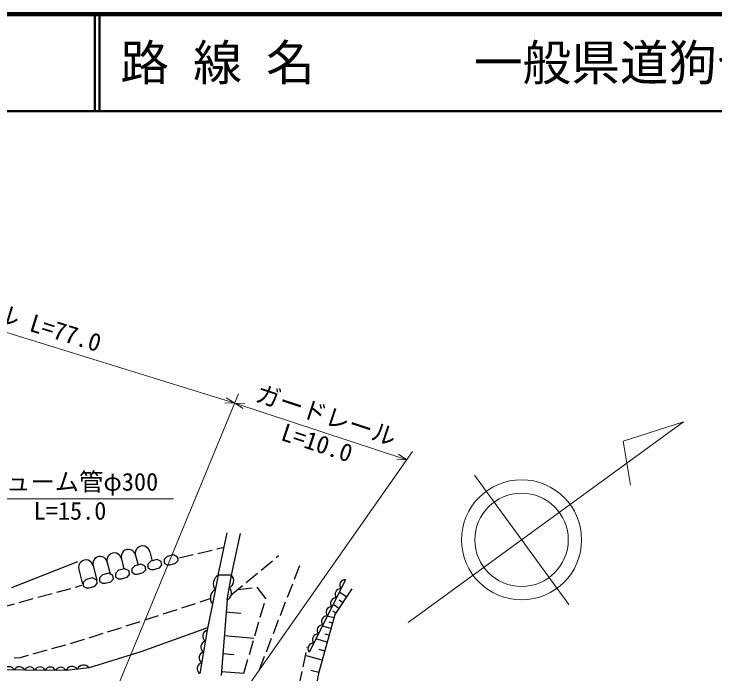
# Model space of a CAD drawing. Units: millimetres, scale not verified. Extents: x 40000 to 680000, y 20000 to 380000.
# Drawn here: x 169452 to 241519, y 312120 to 380000 of the extents above; entities that cross this region are included whole.
import ezdxf
from ezdxf.enums import TextEntityAlignment as Align

# ---------------------------------------------------------------- set-up
doc = ezdxf.new("R2010")
doc.units = ezdxf.units.MM
doc.header["$LTSCALE"] = 1000
for name, color, linetype, lineweight in [('M-BGD', 7, 'Continuous', 25), ('M-STR-HTXT', 7, 'Continuous', 13), ('M-TTL', 2, 'Continuous', 140), ('M-TTL-LINE', 7, 'Continuous', 50)]:
    doc.layers.add(name, color=color, linetype=linetype, lineweight=lineweight)
doc.layers.add('M-TTL-TXT', color=7, linetype='Continuous')
doc.styles.add('ＭＳ ゴシック', font='')
doc.styles.get('ＭＳ ゴシック').set_extended_font_data('MS Gothic')

msp = doc.modelspace()

# ---------------------------------------------------------------- linework, layer by layer
at = {"layer": 'M-BGD'}
for p, q in [((190445, 322271), (191361, 326647)), ((191799, 322271), (192737, 326564)), ((190294, 324975), (191047, 325149)), ((181957, 324316), (182200, 323333)), ((183413, 324677), (183645, 323738)), ((185836, 324363), (185186, 324200)), ((186256, 324146), (185836, 324363)), ((186397, 324072), (187858, 324411)), ((188345, 324523), (189807, 324862)), ((169213, 321013), (176025, 323672)), ((179045, 323596), (179339, 322405)), ((180501, 323956), (180758, 322917)), ((183526, 323728), (183217, 323409)), ((184176, 323891), (183526, 323728)), ((184596, 323674), (184176, 323891)), ((184656, 323313), (184596, 323674)), ((185186, 324200), (184877, 323881)), ((184877, 323881), (184877, 323521)), ((186060, 323501), (186316, 323785)), ((186316, 323785), (186256, 324146)), ((194861, 322810), (196012, 323772)), ((196396, 324093), (196636, 324293)), ((176132, 322875), (176506, 321364)), ((177589, 323235), (177950, 321774)), ((180856, 322947), (180206, 322784)), ((181276, 322730), (180856, 322947)), ((181866, 323256), (181557, 322937)), ((181557, 322937), (181557, 322577)), ((182516, 323419), (181866, 323256)), ((182936, 323202), (182516, 323419)), ((182996, 322841), (182936, 323202)), ((183217, 323409), (183217, 323049)), ((183217, 323049), (183522, 322863)), ((183522, 322863), (183814, 322863)), ((183814, 322863), (184400, 323029)), ((184400, 323029), (184656, 323313)), ((184877, 323521), (185182, 323335)), ((185182, 323335), (185474, 323335)), ((185474, 323335), (186060, 323501)), ((198281, 321874), (198823, 323273)), ((178546, 322312), (178237, 321993)), ((179196, 322475), (178546, 322312)), ((179616, 322258), (179196, 322475)), ((179676, 321897), (179616, 322258)), ((180206, 322784), (179897, 322465)), ((179897, 322465), (179897, 322105)), ((181080, 322086), (181336, 322369)), ((181336, 322369), (181276, 322730)), ((181557, 322577), (181862, 322391)), ((181862, 322391), (182154, 322391)), ((182154, 322391), (182740, 322557)), ((182740, 322557), (182996, 322841)), ((190445, 322271), (189852, 319342)), ((191799, 322271), (190445, 322271)), ((191354, 319731), (191799, 322271)), ((193327, 321527), (194478, 322489)), ((176886, 321840), (176577, 321521)), ((176577, 321521), (176577, 321162)), ((177536, 322004), (176886, 321840)), ((177956, 321786), (177536, 322004)), ((177760, 321142), (178016, 321425)), ((178016, 321425), (177956, 321786)), ((178237, 321993), (178237, 321634)), ((178237, 321634), (178542, 321447)), ((178542, 321447), (178834, 321447)), ((178834, 321447), (179420, 321614)), ((179420, 321614), (179676, 321897)), ((179897, 322105), (180202, 321919)), ((180202, 321919), (180494, 321919)), ((180494, 321919), (181080, 322086)), ((203534, 321815), (199810, 314368)), ((173844, 320533), (175291, 320928)), ((175773, 321059), (176437, 321240)), ((176577, 321162), (176882, 320976)), ((176882, 320976), (177174, 320975)), ((177174, 320975), (177760, 321142)), ((191792, 320245), (192943, 321207)), ((192448, 320793), (193936, 320986)), ((194431, 321049), (195313, 319883)), ((197560, 320008), (198101, 321407)), ((204189, 320874), (202429, 318255)), ((171914, 320007), (173361, 320401)), ((203631, 320044), (202895, 320538)), ((168055, 318954), (169502, 319349)), ((169984, 319481), (171432, 319875)), ((186689, 318917), (188115, 319382)), ((188590, 319537), (189634, 319878)), ((189852, 319342), (189297, 316613)), ((191354, 319731), (190735, 311962)), ((195161, 319367), (194739, 317927)), ((195313, 319883), (195302, 319846)), ((196838, 318143), (197380, 319542)), ((202840, 318867), (202256, 319259)), ((203236, 319455), (202868, 319702)), ((184787, 318297), (186213, 318762)), ((202526, 318400), (202234, 318596)), ((182886, 317676), (184312, 318141)), ((191256, 318508), (192786, 318387)), ((202429, 318255), (200752, 312158)), ((202326, 317880), (201658, 318064)), ((180985, 317056), (182411, 317521)), ((194599, 317447), (194177, 316008)), ((196117, 316278), (196658, 317677)), ((202179, 317346), (201845, 317438)), ((179078, 316451), (180343, 316846)), ((180343, 316846), (180509, 316901)), ((189352, 316881), (182491, 314411)), ((189297, 316613), (188547, 312159)), ((202032, 316812), (201153, 317054)), ((175656, 315382), (176692, 315705)), ((177169, 315854), (178601, 316302)), ((191061, 316061), (194121, 315817)), ((195395, 314413), (195937, 315811)), ((201645, 315406), (200489, 315725)), ((201839, 316109), (201399, 316230)), ((173331, 314729), (174775, 315134)), ((175257, 315270), (175656, 315382)), ((194036, 315528), (193614, 314089)), ((171406, 314189), (172850, 314594)), ((182491, 314411), (177162, 312753)), ((190915, 314226), (192062, 314135)), ((199184, 312872), (199489, 314340)), ((199591, 314830), (199606, 314900)), ((201391, 314481), (200812, 314640)), ((169457, 313796), (170090, 313819)), ((170090, 313819), (170924, 314053)), ((193473, 313609), (193051, 312169)), ((194674, 312547), (195215, 313946)), ((201136, 313556), (199515, 314002)), ((190769, 312391), (193063, 312208)), ((198777, 310914), (199082, 312382)), ((200779, 312259), (199969, 312482)), ((200752, 312158), (200261, 309499))]:
    msp.add_line(p, q, dxfattribs=at)
msp.add_lwpolyline([(177162, 312753), (174776, 312472), (166286, 312543)], dxfattribs=at)
for centre, radius, start, end in [((182673, 324544), 752, 10.20747, 197.59791), ((179761, 323823), 752, 10.20747, 197.59791), ((181217, 324183), 752, 10.20747, 197.59791), ((176849, 323102), 752, 10.20747, 197.59791), ((178305, 323462), 752, 10.20747, 197.59791), ((190907, 321415), 973, 118.35721, 218.74412), ((191275, 321708), 769, 293.07227, 47.05495), ((203491, 321255), 562, 85.58624, 221.28366), ((190611, 319950), 973, 118.35721, 218.74412), ((191052, 320438), 769, 293.07227, 47.05495), ((203025, 320324), 562, 85.58624, 221.28366), ((202560, 319393), 562, 85.58624, 221.28366), ((202094, 318462), 562, 85.58624, 221.28366), ((201629, 317531), 562, 85.58624, 221.28366), ((201164, 316600), 562, 85.58624, 221.28366), ((189480, 316009), 630, 106.84558, 234.02105), ((200698, 315669), 562, 85.58624, 221.28366), ((189292, 314896), 630, 106.84558, 234.02105), ((200233, 314739), 562, 85.58624, 221.28366), ((189105, 313782), 630, 106.84558, 234.02105), ((168937, 312293), 577, 22.71435, 156.33864), ((169999, 312285), 577, 22.71435, 156.33864), ((171060, 312276), 577, 22.71435, 156.33864), ((172121, 312267), 577, 22.71435, 156.33864), ((173183, 312258), 577, 22.71435, 156.33864), ((174244, 312249), 577, 22.71435, 156.33864), ((175413, 312205), 690, 36.24351, 157.17616), ((176606, 312345), 690, 36.24351, 157.17616), ((188917, 312669), 630, 106.84558, 234.02105)]:
    msp.add_arc(centre, radius, start, end, dxfattribs=at)
at = {"layer": 'M-STR-HTXT'}
for p, q in [((138423, 356580), (192143, 339980)), ((173321, 294473), (192545, 340951)), ((192143, 339980), (191265, 340527)), ((192143, 339980), (191110, 340024)), ((192143, 339980), (209840, 334149)), ((192143, 339980), (193010, 339418)), ((192143, 339980), (193175, 339917)), ((209991, 317427), (238267, 338054)), ((238267, 338054), (232064, 336077)), ((232064, 336077), (232827, 331537)), ((183176, 296177), (210430, 334990)), ((209840, 334149), (208972, 334712)), ((209840, 334149), (208808, 334212)), ((216781, 332574), (226487, 319267)), ((164560, 330123), (185853, 330123))]:
    msp.add_line(p, q, dxfattribs=at)
for radius in [6176, 4804]:
    msp.add_circle((221634, 325920), radius, dxfattribs=at)
at = {"layer": 'M-TTL'}
msp.add_line((680000, 380000), (40000, 380000), dxfattribs=at)
at = {"layer": 'M-TTL-LINE'}
for p, q in [((177750, 380000), (177750, 370000)), ((178250, 380000), (178250, 370000)), ((40000, 370000), (680000, 370000))]:
    msp.add_line(p, q, dxfattribs=at)

# ---------------------------------------------------------------- texts
at = {"layer": 'M-STR-HTXT', "style": 'ＭＳ ゴシック'}
for s, rotation, p in [('ガードケーブル L=77.0', 342.829, (165372, 348567)), ('ガードレール', 341.761, (201085, 337349))]:
    msp.add_text(s, height=1833, rotation=rotation, dxfattribs=at).set_placement(p, align=Align.BOTTOM_CENTER)
msp.add_text('L=10.0', height=1833, rotation=341.761, dxfattribs=at).set_placement((200897, 336780), align=Align.TOP_CENTER)
msp.add_text('ヒューム管φ300', height=1833, dxfattribs=at).set_placement((175207, 330423), align=Align.BOTTOM_CENTER)
msp.add_text('L=15.0', height=1833, dxfattribs=at).set_placement((175207, 329823), align=Align.TOP_CENTER)
at = {"layer": 'M-TTL-TXT', "style": 'ＭＳ ゴシック'}
for s, p in [('路 線 名', (180380, 375000)), ('一般県道狗留孫山公園線', (216734, 375000))]:
    msp.add_text(s, height=3666, dxfattribs=at).set_placement(p, align=Align.MIDDLE_LEFT)

doc.saveas('drawing.dxf')
